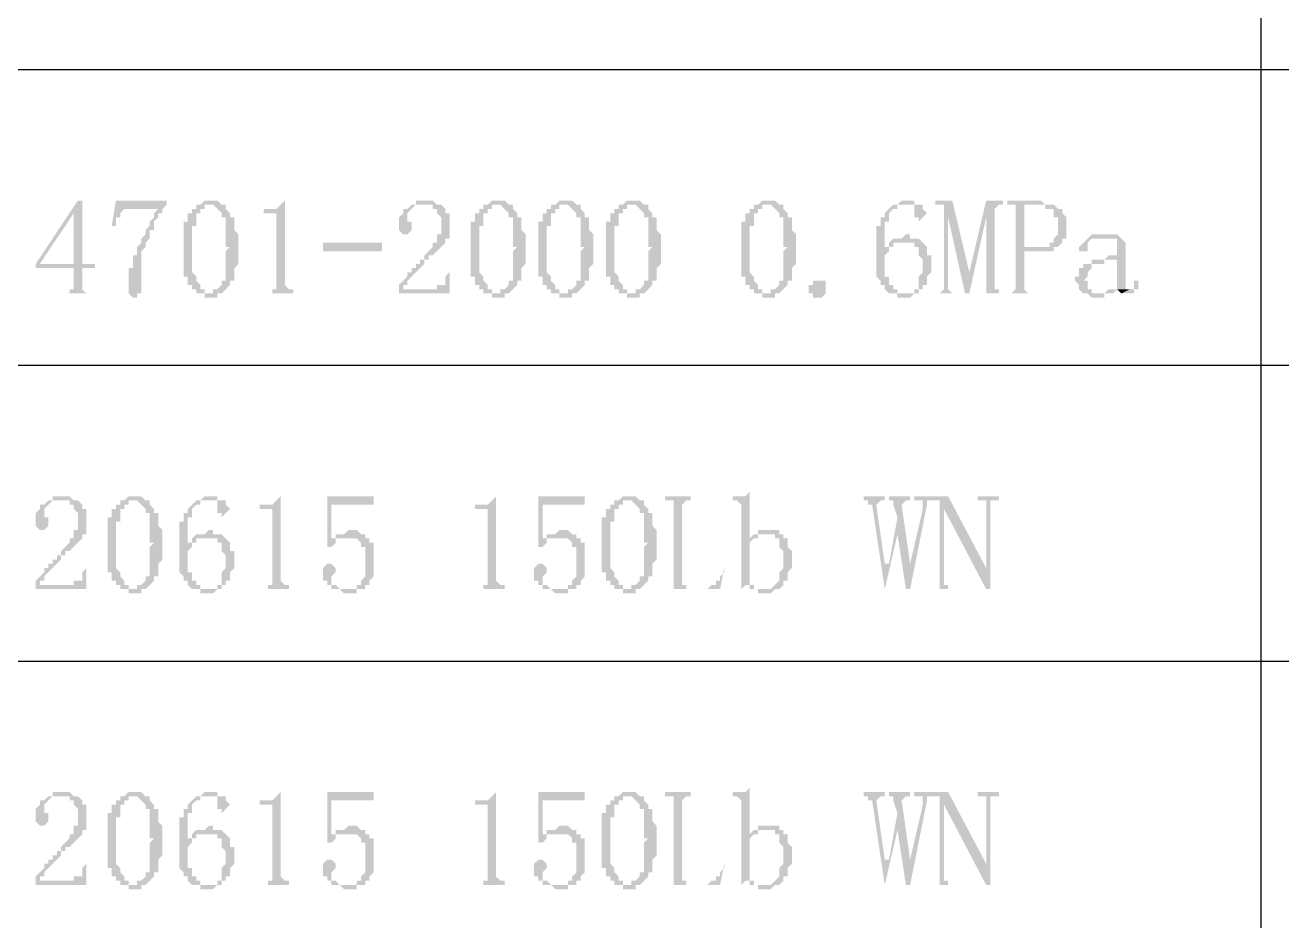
# Model space of a CAD drawing. Extents: x 51 to 246, y 3 to 417.
# Drawn here: x 196.49 to 209.08, y 289.03 to 298.01 of the extents above; entities that cross this region are included whole.
import ezdxf

# ---------------------------------------------------------------- set-up
doc = ezdxf.new("R2010")
doc.units = 0
doc.header["$MEASUREMENT"] = 0
doc.layers.add('_____1', color=160, linetype='Continuous')

msp = doc.modelspace()

# ---------------------------------------------------------------- hatches: boundary and pattern name
at = {"layer": '_____1'}
for points in [[(197.062, 296.248), (197.019, 296.248), (196.596, 295.613), (196.596, 295.571), (196.977, 295.571), (196.977, 295.359), (196.935, 295.359), (196.935, 295.317), (196.808, 295.317), (197.189, 295.317), (197.104, 295.317), (197.062, 295.359), (197.062, 295.571), (197.189, 295.571), (197.189, 295.613), (196.638, 295.613), (196.977, 296.121)], [(197.062, 296.248), (196.977, 296.121), (196.977, 295.613), (196.638, 295.613), (197.062, 295.613)], [(197.908, 296.248), (197.4, 296.248), (197.358, 295.994), (197.4, 295.994), (197.4, 296.079), (197.443, 296.079), (197.443, 296.121), (197.485, 296.164), (197.866, 296.164), (197.908, 296.206)], [(198.332, 296.248), (198.289, 296.248), (198.247, 296.206), (198.205, 296.206), (198.374, 296.206), (198.459, 296.121), (198.459, 296.079), (198.501, 296.079), (198.501, 295.783), (198.543, 295.783), (198.501, 295.74), (198.501, 295.444), (198.459, 295.444), (198.459, 295.402), (198.416, 295.359), (198.374, 295.359), (198.374, 295.317), (198.332, 295.317), (198.459, 295.317), (198.501, 295.359), (198.543, 295.402), (198.543, 295.444), (198.586, 295.444), (198.586, 295.571), (198.628, 295.613), (198.628, 295.91), (198.586, 295.952), (198.586, 296.079), (198.543, 296.079), (198.543, 296.121), (198.501, 296.164), (198.501, 296.206), (198.459, 296.206), (198.416, 296.248), (198.374, 296.248)], [(199.094, 296.248), (199.009, 296.164), (198.882, 296.164), (198.882, 296.121), (199.009, 296.121), (199.009, 295.359), (198.967, 295.359), (198.967, 295.317), (198.882, 295.317), (199.263, 295.317), (199.178, 295.317), (199.178, 295.359), (199.136, 295.359), (199.094, 295.402)], [(200.491, 296.248), (200.406, 296.248), (200.406, 296.206), (200.364, 296.206), (200.575, 296.206), (200.575, 296.164), (200.618, 296.164), (200.618, 296.121), (200.66, 296.079), (200.66, 295.91), (200.618, 295.91), (200.618, 295.825), (200.575, 295.825), (200.575, 295.783), (200.491, 295.698), (200.491, 295.656), (200.448, 295.656), (200.448, 295.613), (200.406, 295.613), (200.406, 295.571), (200.364, 295.571), (200.364, 295.529), (200.321, 295.529), (200.321, 295.486), (200.279, 295.444), (200.237, 295.402), (200.237, 295.359), (200.279, 295.359), (200.279, 295.402), (200.321, 295.402), (200.321, 295.444), (200.364, 295.486), (200.491, 295.613), (200.491, 295.656), (200.533, 295.656), (200.533, 295.698), (200.575, 295.698), (200.618, 295.74), (200.66, 295.783), (200.702, 295.825), (200.702, 295.867), (200.745, 295.867), (200.745, 296.121), (200.702, 296.121), (200.702, 296.164), (200.66, 296.206), (200.618, 296.206), (200.575, 296.248), (200.533, 296.248)], [(201.21, 296.248), (201.168, 296.248), (201.126, 296.206), (201.083, 296.206), (201.253, 296.206), (201.337, 296.121), (201.337, 296.079), (201.38, 296.079), (201.38, 295.783), (201.422, 295.783), (201.38, 295.74), (201.38, 295.444), (201.337, 295.444), (201.337, 295.402), (201.295, 295.359), (201.253, 295.359), (201.253, 295.317), (201.21, 295.317), (201.337, 295.317), (201.422, 295.402), (201.422, 295.444), (201.464, 295.444), (201.464, 295.571), (201.507, 295.613), (201.507, 295.91), (201.464, 295.952), (201.464, 296.079), (201.422, 296.079), (201.422, 296.121), (201.38, 296.164), (201.38, 296.206), (201.337, 296.206), (201.295, 296.248), (201.253, 296.248)], [(201.888, 296.248), (201.845, 296.248), (201.803, 296.206), (201.761, 296.206), (201.93, 296.206), (202.015, 296.121), (202.015, 296.079), (202.057, 296.079), (202.057, 295.783), (202.099, 295.783), (202.057, 295.74), (202.057, 295.444), (202.015, 295.444), (202.015, 295.402), (201.972, 295.359), (201.93, 295.359), (201.93, 295.317), (201.888, 295.317), (202.015, 295.317), (202.057, 295.359), (202.099, 295.402), (202.099, 295.444), (202.142, 295.444), (202.142, 295.571), (202.184, 295.613), (202.184, 295.91), (202.142, 295.952), (202.142, 296.079), (202.099, 296.079), (202.099, 296.121), (202.057, 296.164), (202.057, 296.206), (202.015, 296.206), (201.972, 296.248), (201.93, 296.248)], [(202.565, 296.248), (202.523, 296.248), (202.48, 296.206), (202.438, 296.206), (202.607, 296.206), (202.692, 296.121), (202.692, 296.079), (202.734, 296.079), (202.734, 295.783), (202.777, 295.783), (202.734, 295.74), (202.734, 295.444), (202.692, 295.444), (202.692, 295.402), (202.65, 295.359), (202.607, 295.359), (202.607, 295.317), (202.565, 295.317), (202.692, 295.317), (202.734, 295.359), (202.777, 295.402), (202.777, 295.444), (202.819, 295.444), (202.819, 295.571), (202.861, 295.613), (202.861, 295.91), (202.819, 295.952), (202.819, 296.079), (202.777, 296.079), (202.777, 296.121), (202.734, 296.164), (202.734, 296.206), (202.692, 296.206), (202.65, 296.248), (202.607, 296.248)], [(203.92, 296.248), (203.877, 296.248), (203.835, 296.206), (203.793, 296.206), (203.962, 296.206), (204.047, 296.121), (204.047, 296.079), (204.089, 296.079), (204.089, 295.783), (204.131, 295.783), (204.089, 295.74), (204.089, 295.444), (204.047, 295.444), (204.047, 295.402), (204.004, 295.359), (203.962, 295.359), (203.962, 295.317), (203.92, 295.317), (204.047, 295.317), (204.131, 295.402), (204.131, 295.444), (204.174, 295.444), (204.174, 295.571), (204.216, 295.613), (204.216, 295.91), (204.174, 295.952), (204.174, 296.079), (204.131, 296.079), (204.131, 296.121), (204.089, 296.164), (204.089, 296.206), (204.047, 296.206), (204.004, 296.248), (203.962, 296.248)], [(205.782, 296.248), (205.613, 296.248), (205.613, 296.206), (205.698, 296.206), (205.698, 296.164), (205.74, 296.079), (205.909, 295.317), (205.952, 295.529)], [(206.29, 296.248), (206.121, 296.248), (205.952, 295.529), (205.909, 295.317), (205.952, 295.317), (206.121, 296.079), (206.248, 296.206), (206.29, 296.206)], [(197.866, 296.164), (197.824, 296.164), (197.781, 296.121), (197.781, 296.079), (197.739, 296.037), (197.739, 295.994), (197.697, 295.952), (197.697, 295.91), (197.654, 295.867), (197.654, 295.825), (197.612, 295.783), (197.612, 295.698), (197.57, 295.698), (197.57, 295.571), (197.527, 295.571), (197.527, 295.317), (197.57, 295.275), (197.612, 295.275), (197.612, 295.317), (197.654, 295.317), (197.654, 295.74), (197.697, 295.783), (197.697, 295.825), (197.739, 295.867), (197.739, 295.952), (197.781, 295.952), (197.781, 296.037), (197.824, 296.079), (197.824, 296.121), (197.866, 296.121)], [(198.205, 296.206), (198.205, 296.164), (198.162, 296.164), (198.162, 296.121), (198.12, 296.121), (198.12, 296.037), (198.078, 296.037), (198.078, 295.486), (198.12, 295.486), (198.12, 295.402), (198.162, 295.402), (198.162, 295.359), (198.205, 295.359), (198.205, 295.317), (198.289, 295.317), (198.289, 295.275), (198.416, 295.275), (198.416, 295.317), (198.459, 295.317), (198.289, 295.317), (198.289, 295.359), (198.247, 295.359), (198.247, 295.402), (198.205, 295.444), (198.205, 295.486), (198.162, 295.529), (198.162, 295.994), (198.205, 295.994), (198.205, 296.121), (198.247, 296.121), (198.247, 296.164), (198.289, 296.164), (198.289, 296.206), (198.332, 296.206)], [(200.364, 296.206), (200.321, 296.164), (200.279, 296.164), (200.279, 296.121), (200.237, 296.079), (200.237, 295.952), (200.279, 295.91), (200.321, 295.91), (200.364, 295.952), (200.364, 296.037), (200.321, 296.037), (200.321, 296.121), (200.406, 296.206), (200.491, 296.206)], [(201.083, 296.206), (201.083, 296.164), (201.041, 296.164), (201.041, 296.121), (200.999, 296.121), (200.999, 296.037), (200.956, 296.037), (200.956, 295.486), (200.999, 295.486), (200.999, 295.402), (201.041, 295.402), (201.041, 295.359), (201.083, 295.359), (201.083, 295.317), (201.168, 295.317), (201.168, 295.275), (201.295, 295.275), (201.295, 295.317), (201.337, 295.317), (201.168, 295.317), (201.168, 295.359), (201.126, 295.359), (201.126, 295.402), (201.083, 295.444), (201.083, 295.486), (201.041, 295.529), (201.041, 295.994), (201.083, 295.994), (201.083, 296.121), (201.126, 296.121), (201.126, 296.164), (201.168, 296.164), (201.168, 296.206), (201.21, 296.206)], [(201.761, 296.206), (201.761, 296.164), (201.718, 296.164), (201.718, 296.121), (201.676, 296.121), (201.676, 296.037), (201.634, 296.037), (201.634, 295.486), (201.676, 295.486), (201.676, 295.402), (201.718, 295.402), (201.718, 295.359), (201.761, 295.359), (201.761, 295.317), (201.845, 295.317), (201.845, 295.275), (201.972, 295.275), (201.972, 295.317), (202.015, 295.317), (201.845, 295.317), (201.845, 295.359), (201.803, 295.359), (201.803, 295.402), (201.761, 295.444), (201.761, 295.486), (201.718, 295.529), (201.718, 295.994), (201.761, 295.994), (201.761, 296.121), (201.803, 296.121), (201.803, 296.164), (201.845, 296.164), (201.845, 296.206), (201.888, 296.206)], [(202.438, 296.206), (202.438, 296.164), (202.396, 296.164), (202.396, 296.121), (202.353, 296.121), (202.353, 296.037), (202.311, 296.037), (202.311, 295.486), (202.353, 295.486), (202.353, 295.402), (202.396, 295.402), (202.396, 295.359), (202.438, 295.359), (202.438, 295.317), (202.523, 295.317), (202.523, 295.275), (202.65, 295.275), (202.65, 295.317), (202.692, 295.317), (202.523, 295.317), (202.523, 295.359), (202.48, 295.359), (202.48, 295.402), (202.438, 295.444), (202.438, 295.486), (202.396, 295.529), (202.396, 295.994), (202.438, 295.994), (202.438, 296.121), (202.48, 296.121), (202.48, 296.164), (202.523, 296.164), (202.523, 296.206), (202.565, 296.206)], [(203.793, 296.206), (203.793, 296.164), (203.75, 296.164), (203.75, 296.121), (203.708, 296.121), (203.708, 296.037), (203.666, 296.037), (203.666, 295.486), (203.708, 295.486), (203.708, 295.402), (203.75, 295.402), (203.75, 295.359), (203.793, 295.359), (203.793, 295.317), (203.877, 295.317), (203.877, 295.275), (204.004, 295.275), (204.004, 295.317), (204.047, 295.317), (203.877, 295.317), (203.877, 295.359), (203.835, 295.359), (203.835, 295.402), (203.793, 295.444), (203.793, 295.486), (203.75, 295.529), (203.75, 295.994), (203.793, 295.994), (203.793, 296.121), (203.835, 296.121), (203.835, 296.164), (203.877, 296.164), (203.877, 296.206), (203.92, 296.206)], [(205.444, 296.206), (205.317, 296.206), (205.401, 296.206), (205.401, 296.079), (205.444, 296.079), (205.444, 296.037), (205.528, 296.121), (205.486, 296.164), (205.486, 296.206)], [(205.698, 296.164), (205.698, 295.359), (205.655, 295.317), (205.613, 295.317), (205.782, 295.317), (205.74, 295.359), (205.74, 296.079)], [(206.206, 296.164), (206.121, 296.079), (206.121, 295.317), (206.079, 295.317), (206.29, 295.317), (206.248, 295.317), (206.248, 295.359), (206.206, 295.359)], [(206.375, 296.206), (206.417, 296.206), (206.417, 295.359), (206.375, 295.317), (206.333, 295.317), (206.587, 295.317), (206.544, 295.317), (206.502, 295.359), (206.502, 295.74), (206.798, 295.74), (206.502, 295.783), (206.502, 296.206), (206.629, 296.206)], [(205.317, 295.91), (205.274, 295.867), (205.19, 295.867), (205.147, 295.825), (205.401, 295.825), (205.401, 295.783), (205.444, 295.783), (205.444, 295.698), (205.486, 295.656), (205.486, 295.529), (205.444, 295.486), (205.444, 295.359), (205.401, 295.359), (205.401, 295.317), (205.147, 295.317), (205.232, 295.317), (205.232, 295.275), (205.359, 295.275), (205.401, 295.317), (205.444, 295.317), (205.444, 295.359), (205.486, 295.359), (205.486, 295.402), (205.528, 295.402), (205.528, 295.486), (205.571, 295.529), (205.571, 295.698), (205.528, 295.698), (205.528, 295.783), (205.486, 295.825), (205.444, 295.867), (205.359, 295.867), (205.359, 295.91)], [(207.137, 295.867), (207.095, 295.825), (207.052, 295.783), (207.052, 295.74), (207.137, 295.74), (207.137, 295.825), (207.179, 295.867), (207.306, 295.867)], [(207.306, 295.91), (207.179, 295.91), (207.137, 295.867), (207.433, 295.867), (207.433, 295.698), (207.349, 295.698), (207.306, 295.656), (207.264, 295.656), (207.433, 295.656), (207.433, 295.359), (207.349, 295.359), (207.306, 295.317), (207.222, 295.317), (207.391, 295.317), (207.433, 295.359), (207.518, 295.359), (207.518, 295.825), (207.476, 295.867), (207.433, 295.91), (207.349, 295.91)], [(205.147, 295.825), (205.147, 295.783), (205.105, 295.783), (205.105, 295.74), (205.147, 295.74), (205.147, 295.783), (205.19, 295.783), (205.19, 295.825), (205.317, 295.825)], [(207.264, 295.656), (207.179, 295.656), (207.179, 295.613), (207.095, 295.613), (207.095, 295.571), (207.052, 295.571), (207.052, 295.486), (207.01, 295.486), (207.01, 295.444), (207.052, 295.402), (207.052, 295.359), (207.095, 295.317), (207.137, 295.317), (207.179, 295.275), (207.306, 295.275), (207.306, 295.317), (207.391, 295.317), (207.179, 295.317), (207.179, 295.359), (207.137, 295.359), (207.137, 295.444), (207.095, 295.444), (207.137, 295.486), (207.137, 295.529), (207.179, 295.571), (207.179, 295.613), (207.306, 295.613), (207.306, 295.656), (207.433, 295.656)], [(200.745, 295.529), (200.702, 295.486), (200.702, 295.402), (200.618, 295.402), (200.618, 295.359), (200.237, 295.359), (200.237, 295.317), (200.745, 295.317)], [(207.645, 295.444), (207.603, 295.444), (207.603, 295.359), (207.56, 295.359), (207.476, 295.317), (207.603, 295.317), (207.603, 295.359), (207.645, 295.359), (207.645, 295.402)], [(203.75, 293.327), (203.708, 293.285), (203.581, 293.285), (203.581, 293.243), (203.623, 293.243), (203.666, 293.2), (203.666, 292.354), (203.708, 292.396), (203.793, 292.396), (203.75, 292.396), (203.75, 292.819)], [(196.85, 293.285), (196.765, 293.285), (196.765, 293.243), (196.723, 293.243), (196.935, 293.243), (196.935, 293.2), (196.977, 293.2), (196.977, 293.158), (197.019, 293.116), (197.019, 292.946), (196.977, 292.946), (196.977, 292.862), (196.935, 292.862), (196.935, 292.819), (196.85, 292.735), (196.85, 292.692), (196.808, 292.692), (196.808, 292.65), (196.765, 292.65), (196.765, 292.608), (196.723, 292.608), (196.723, 292.565), (196.681, 292.565), (196.681, 292.523), (196.596, 292.438), (196.596, 292.396), (196.638, 292.396), (196.638, 292.438), (196.681, 292.438), (196.681, 292.481), (196.808, 292.608), (196.85, 292.65), (196.85, 292.692), (196.892, 292.692), (196.892, 292.735), (196.935, 292.735), (197.062, 292.862), (197.062, 292.904), (197.104, 292.904), (197.104, 293.158), (197.062, 293.158), (197.062, 293.2), (197.019, 293.243), (196.977, 293.243), (196.935, 293.285), (196.892, 293.285)], [(196.723, 293.243), (196.681, 293.2), (196.638, 293.2), (196.638, 293.158), (196.596, 293.116), (196.596, 292.989), (196.638, 292.946), (196.681, 292.946), (196.723, 292.989), (196.723, 293.073), (196.681, 293.073), (196.681, 293.158), (196.765, 293.243), (196.85, 293.243)], [(197.443, 293.243), (197.443, 293.2), (197.4, 293.2), (197.4, 293.158), (197.358, 293.158), (197.358, 293.073), (197.316, 293.073), (197.316, 292.523), (197.358, 292.523), (197.358, 292.438), (197.4, 292.438), (197.4, 292.396), (197.443, 292.396), (197.443, 292.354), (197.527, 292.354), (197.527, 292.311), (197.654, 292.311), (197.654, 292.354), (197.697, 292.354), (197.527, 292.354), (197.527, 292.396), (197.485, 292.396), (197.485, 292.438), (197.443, 292.481), (197.443, 292.523), (197.4, 292.565), (197.4, 293.031), (197.443, 293.031), (197.443, 293.158), (197.485, 293.158), (197.485, 293.2), (197.527, 293.2), (197.527, 293.243), (197.57, 293.243)], [(197.57, 293.285), (197.527, 293.285), (197.485, 293.243), (197.443, 293.243), (197.612, 293.243), (197.697, 293.158), (197.697, 293.116), (197.739, 293.116), (197.739, 292.819), (197.781, 292.819), (197.739, 292.777), (197.739, 292.481), (197.697, 292.481), (197.697, 292.438), (197.654, 292.396), (197.612, 292.396), (197.612, 292.354), (197.57, 292.354), (197.697, 292.354), (197.781, 292.438), (197.781, 292.481), (197.824, 292.481), (197.824, 292.608), (197.866, 292.65), (197.866, 292.946), (197.824, 292.989), (197.824, 293.116), (197.781, 293.116), (197.781, 293.158), (197.739, 293.2), (197.739, 293.243), (197.697, 293.243), (197.654, 293.285), (197.612, 293.285)], [(198.459, 293.243), (198.332, 293.243), (198.416, 293.243), (198.416, 293.116), (198.459, 293.116), (198.459, 293.073), (198.501, 293.116), (198.543, 293.158), (198.501, 293.2), (198.501, 293.243)], [(199.051, 293.285), (198.967, 293.2), (198.84, 293.2), (198.84, 293.158), (198.967, 293.158), (198.967, 292.396), (198.924, 292.396), (198.924, 292.354), (198.84, 292.354), (199.221, 292.354), (199.136, 292.354), (199.136, 292.396), (199.094, 292.396), (199.051, 292.438)], [(199.983, 293.285), (199.517, 293.285), (199.517, 292.777), (199.559, 292.777), (199.602, 292.819), (199.559, 292.819), (199.559, 293.2), (199.983, 293.2)], [(201.21, 293.285), (201.126, 293.2), (200.999, 293.2), (200.999, 293.158), (201.126, 293.158), (201.126, 292.396), (201.083, 292.396), (201.083, 292.354), (200.999, 292.354), (201.38, 292.354), (201.295, 292.354), (201.295, 292.396), (201.253, 292.396), (201.21, 292.438)], [(202.099, 293.285), (201.634, 293.285), (201.634, 292.777), (201.676, 292.777), (201.718, 292.819), (201.676, 292.819), (201.676, 293.2), (202.099, 293.2)], [(202.396, 293.243), (202.396, 293.2), (202.353, 293.2), (202.353, 293.158), (202.311, 293.158), (202.311, 293.073), (202.269, 293.073), (202.269, 292.523), (202.311, 292.523), (202.311, 292.438), (202.353, 292.438), (202.353, 292.396), (202.396, 292.396), (202.396, 292.354), (202.48, 292.354), (202.48, 292.311), (202.607, 292.311), (202.607, 292.354), (202.65, 292.354), (202.48, 292.354), (202.48, 292.396), (202.438, 292.396), (202.438, 292.438), (202.396, 292.481), (202.396, 292.523), (202.353, 292.565), (202.353, 293.031), (202.396, 293.031), (202.396, 293.158), (202.438, 293.158), (202.438, 293.2), (202.48, 293.2), (202.48, 293.243), (202.523, 293.243)], [(202.523, 293.285), (202.48, 293.285), (202.438, 293.243), (202.396, 293.243), (202.565, 293.243), (202.65, 293.158), (202.65, 293.116), (202.692, 293.116), (202.692, 292.819), (202.734, 292.819), (202.692, 292.777), (202.692, 292.481), (202.65, 292.481), (202.65, 292.438), (202.607, 292.396), (202.565, 292.396), (202.565, 292.354), (202.523, 292.354), (202.65, 292.354), (202.734, 292.438), (202.734, 292.481), (202.777, 292.481), (202.777, 292.608), (202.819, 292.65), (202.819, 292.946), (202.777, 292.989), (202.777, 293.116), (202.734, 293.116), (202.734, 293.158), (202.692, 293.2), (202.692, 293.243), (202.65, 293.243), (202.607, 293.285), (202.565, 293.285)], [(203.158, 293.285), (202.904, 293.285), (202.904, 293.243), (202.988, 293.243), (202.988, 292.354), (202.946, 292.354), (203.115, 292.354), (203.115, 292.396), (203.073, 292.396), (203.073, 293.2), (203.115, 293.243), (203.158, 293.243)], [(205.105, 293.285), (204.893, 293.285), (204.893, 293.243), (204.936, 293.243), (204.936, 293.2), (204.978, 293.2), (205.105, 292.354), (205.105, 292.608), (205.02, 293.2), (205.063, 293.243), (205.105, 293.243)], [(205.359, 293.285), (205.147, 293.285), (205.147, 293.243), (205.19, 293.243), (205.19, 293.2), (205.232, 293.073), (205.232, 292.904), (205.317, 292.354), (205.359, 292.608), (205.274, 293.2), (205.317, 293.243), (205.359, 293.243)], [(205.571, 293.285), (205.401, 293.285), (205.401, 293.243), (205.486, 293.243), (205.486, 293.158), (205.359, 292.608), (205.317, 292.354), (205.359, 292.354), (205.528, 293.2), (205.528, 293.243), (205.571, 293.243)], [(205.74, 293.285), (205.571, 293.285), (205.571, 293.243), (205.655, 293.243), (205.655, 293.2), (205.698, 293.158), (206.121, 292.354), (206.121, 292.565)], [(205.655, 293.2), (205.655, 292.354), (205.571, 292.354), (205.782, 292.354), (205.74, 292.354), (205.74, 292.396), (205.698, 292.396), (205.698, 293.158)], [(206.248, 293.285), (206.036, 293.285), (206.036, 293.243), (206.121, 293.243), (206.121, 292.354), (206.163, 292.354), (206.163, 293.243), (206.248, 293.243)], [(205.232, 293.073), (205.147, 292.608), (205.105, 292.608), (205.105, 292.354), (205.232, 292.904)], [(198.332, 292.946), (198.289, 292.904), (198.205, 292.904), (198.162, 292.862), (198.416, 292.862), (198.416, 292.819), (198.459, 292.819), (198.459, 292.735), (198.501, 292.692), (198.501, 292.565), (198.459, 292.523), (198.459, 292.396), (198.416, 292.396), (198.416, 292.354), (198.162, 292.354), (198.247, 292.354), (198.247, 292.311), (198.374, 292.311), (198.416, 292.354), (198.459, 292.354), (198.459, 292.396), (198.501, 292.396), (198.501, 292.438), (198.543, 292.438), (198.543, 292.523), (198.586, 292.565), (198.586, 292.735), (198.543, 292.735), (198.543, 292.819), (198.501, 292.862), (198.459, 292.904), (198.374, 292.904), (198.374, 292.946)], [(199.771, 292.946), (199.729, 292.946), (199.686, 292.904), (199.602, 292.904), (199.729, 292.862), (199.813, 292.862), (199.856, 292.819), (199.856, 292.777), (199.898, 292.777), (199.898, 292.481), (199.856, 292.438), (199.856, 292.396), (199.813, 292.396), (199.813, 292.354), (199.602, 292.354), (199.644, 292.354), (199.686, 292.311), (199.813, 292.311), (199.813, 292.354), (199.898, 292.354), (199.898, 292.396), (199.94, 292.396), (199.94, 292.438), (199.983, 292.481), (199.983, 292.819), (199.94, 292.819), (199.94, 292.862), (199.898, 292.862), (199.898, 292.904), (199.856, 292.904), (199.813, 292.946)], [(201.888, 292.946), (201.845, 292.946), (201.803, 292.904), (201.718, 292.904), (201.845, 292.862), (201.93, 292.862), (201.972, 292.819), (201.972, 292.777), (202.015, 292.777), (202.015, 292.481), (201.972, 292.438), (201.972, 292.396), (201.93, 292.396), (201.93, 292.354), (201.718, 292.354), (201.761, 292.354), (201.803, 292.311), (201.93, 292.311), (201.93, 292.354), (202.015, 292.354), (202.015, 292.396), (202.057, 292.396), (202.057, 292.438), (202.099, 292.481), (202.099, 292.819), (202.057, 292.819), (202.057, 292.862), (202.015, 292.862), (202.015, 292.904), (201.972, 292.904), (201.93, 292.946)], [(203.92, 292.946), (203.835, 292.946), (203.835, 292.904), (204.004, 292.904), (204.004, 292.862), (204.047, 292.862), (204.047, 292.777), (204.089, 292.735), (204.089, 292.565), (204.047, 292.523), (204.047, 292.438), (203.962, 292.354), (203.793, 292.354), (203.835, 292.354), (203.835, 292.311), (203.962, 292.311), (204.004, 292.354), (204.047, 292.354), (204.089, 292.396), (204.089, 292.438), (204.131, 292.438), (204.131, 292.523), (204.174, 292.565), (204.174, 292.735), (204.131, 292.777), (204.131, 292.862), (204.089, 292.862), (204.089, 292.904), (204.047, 292.904), (204.047, 292.946), (203.962, 292.946)], [(198.162, 292.862), (198.162, 292.819), (198.12, 292.819), (198.12, 292.777), (198.162, 292.777), (198.162, 292.819), (198.205, 292.819), (198.205, 292.862), (198.332, 292.862)], [(199.602, 292.904), (199.602, 292.862), (199.559, 292.862), (199.559, 292.819), (199.602, 292.819), (199.602, 292.862), (199.729, 292.862)], [(201.718, 292.904), (201.718, 292.862), (201.676, 292.862), (201.676, 292.819), (201.718, 292.819), (201.718, 292.862), (201.845, 292.862)], [(203.835, 292.904), (203.793, 292.904), (203.75, 292.862), (203.75, 292.819), (203.793, 292.862), (203.835, 292.862), (203.835, 292.904), (203.92, 292.904)], [(197.104, 292.565), (197.062, 292.523), (197.062, 292.438), (196.977, 292.438), (196.977, 292.396), (196.596, 292.396), (196.596, 292.354), (197.104, 292.354)], [(199.517, 292.608), (199.475, 292.565), (199.475, 292.438), (199.517, 292.438), (199.517, 292.396), (199.559, 292.396), (199.559, 292.354), (199.729, 292.354), (199.644, 292.354), (199.602, 292.396), (199.559, 292.396), (199.559, 292.481), (199.602, 292.523), (199.602, 292.565), (199.559, 292.608)], [(201.634, 292.608), (201.591, 292.565), (201.591, 292.438), (201.634, 292.438), (201.634, 292.396), (201.676, 292.396), (201.676, 292.354), (201.845, 292.354), (201.761, 292.354), (201.718, 292.396), (201.676, 292.396), (201.676, 292.481), (201.718, 292.523), (201.718, 292.565), (201.676, 292.608)], [(196.85, 290.322), (196.765, 290.322), (196.765, 290.279), (196.723, 290.279), (196.935, 290.279), (196.935, 290.237), (196.977, 290.237), (196.977, 290.195), (197.019, 290.152), (197.019, 289.983), (196.977, 289.983), (196.977, 289.898), (196.935, 289.898), (196.935, 289.856), (196.85, 289.771), (196.85, 289.729), (196.808, 289.729), (196.808, 289.687), (196.765, 289.687), (196.765, 289.644), (196.723, 289.644), (196.723, 289.602), (196.681, 289.602), (196.681, 289.56), (196.638, 289.517), (196.596, 289.475), (196.596, 289.433), (196.638, 289.433), (196.638, 289.475), (196.681, 289.475), (196.681, 289.517), (196.808, 289.644), (196.85, 289.687), (196.85, 289.729), (196.892, 289.729), (196.892, 289.771), (196.935, 289.771), (197.062, 289.898), (197.062, 289.941), (197.104, 289.941), (197.104, 290.195), (197.062, 290.195), (197.062, 290.237), (197.019, 290.279), (196.977, 290.279), (196.935, 290.322), (196.892, 290.322)], [(197.57, 290.322), (197.527, 290.322), (197.485, 290.279), (197.443, 290.279), (197.612, 290.279), (197.697, 290.195), (197.697, 290.152), (197.739, 290.152), (197.739, 289.856), (197.781, 289.856), (197.739, 289.814), (197.739, 289.517), (197.697, 289.517), (197.697, 289.475), (197.654, 289.433), (197.612, 289.433), (197.612, 289.39), (197.57, 289.39), (197.697, 289.39), (197.781, 289.475), (197.781, 289.517), (197.824, 289.517), (197.824, 289.644), (197.866, 289.687), (197.866, 289.983), (197.824, 290.025), (197.824, 290.152), (197.781, 290.152), (197.781, 290.195), (197.739, 290.237), (197.739, 290.279), (197.697, 290.279), (197.654, 290.322), (197.612, 290.322)], [(199.051, 290.322), (198.967, 290.237), (198.84, 290.237), (198.84, 290.195), (198.967, 290.195), (198.967, 289.433), (198.924, 289.433), (198.924, 289.39), (198.84, 289.39), (199.221, 289.39), (199.136, 289.39), (199.136, 289.433), (199.094, 289.433), (199.051, 289.475)], [(199.983, 290.322), (199.517, 290.322), (199.517, 289.814), (199.559, 289.814), (199.602, 289.856), (199.559, 289.856), (199.559, 290.237), (199.983, 290.237)], [(201.21, 290.322), (201.126, 290.237), (200.999, 290.237), (200.999, 290.195), (201.126, 290.195), (201.126, 289.433), (201.083, 289.433), (201.083, 289.39), (200.999, 289.39), (201.38, 289.39), (201.295, 289.39), (201.295, 289.433), (201.253, 289.433), (201.21, 289.475)], [(202.099, 290.322), (201.634, 290.322), (201.634, 289.814), (201.676, 289.814), (201.718, 289.856), (201.676, 289.856), (201.676, 290.237), (202.099, 290.237)], [(202.523, 290.322), (202.48, 290.322), (202.438, 290.279), (202.396, 290.279), (202.565, 290.279), (202.65, 290.195), (202.65, 290.152), (202.692, 290.152), (202.692, 289.856), (202.734, 289.856), (202.692, 289.814), (202.692, 289.517), (202.65, 289.517), (202.65, 289.475), (202.607, 289.433), (202.565, 289.433), (202.565, 289.39), (202.523, 289.39), (202.65, 289.39), (202.734, 289.475), (202.734, 289.517), (202.777, 289.517), (202.777, 289.644), (202.819, 289.687), (202.819, 289.983), (202.777, 290.025), (202.777, 290.152), (202.734, 290.152), (202.734, 290.195), (202.692, 290.237), (202.692, 290.279), (202.65, 290.279), (202.607, 290.322), (202.565, 290.322)], [(203.158, 290.322), (202.904, 290.322), (202.904, 290.279), (202.988, 290.279), (202.988, 289.39), (202.946, 289.39), (203.115, 289.39), (203.115, 289.433), (203.073, 289.433), (203.073, 290.237), (203.115, 290.279), (203.158, 290.279)], [(203.75, 290.364), (203.708, 290.322), (203.581, 290.322), (203.581, 290.279), (203.623, 290.279), (203.666, 290.237), (203.666, 289.39), (203.708, 289.433), (203.793, 289.433), (203.75, 289.433), (203.75, 289.856)], [(205.105, 290.322), (204.893, 290.322), (204.893, 290.279), (204.936, 290.279), (204.936, 290.237), (204.978, 290.237), (205.105, 289.39), (205.105, 289.644), (205.02, 290.237), (205.063, 290.279), (205.105, 290.279)], [(205.359, 290.322), (205.147, 290.322), (205.147, 290.279), (205.19, 290.279), (205.19, 290.237), (205.232, 290.11), (205.232, 289.941), (205.317, 289.39), (205.359, 289.644), (205.274, 290.237), (205.317, 290.279), (205.359, 290.279)], [(205.571, 290.322), (205.401, 290.322), (205.401, 290.279), (205.486, 290.279), (205.486, 290.195), (205.359, 289.644), (205.317, 289.39), (205.359, 289.39), (205.528, 290.237), (205.528, 290.279), (205.571, 290.279)], [(205.74, 290.322), (205.571, 290.322), (205.571, 290.279), (205.655, 290.279), (205.655, 290.237), (205.698, 290.195), (206.121, 289.39), (206.121, 289.602)], [(206.248, 290.322), (206.036, 290.322), (206.036, 290.279), (206.121, 290.279), (206.121, 289.39), (206.163, 289.39), (206.163, 290.279), (206.248, 290.279)], [(196.723, 290.279), (196.681, 290.237), (196.638, 290.237), (196.638, 290.195), (196.596, 290.152), (196.596, 290.025), (196.638, 289.983), (196.681, 289.983), (196.723, 290.025), (196.723, 290.11), (196.681, 290.11), (196.681, 290.195), (196.765, 290.279), (196.85, 290.279)], [(197.443, 290.279), (197.443, 290.237), (197.4, 290.237), (197.4, 290.195), (197.358, 290.195), (197.358, 290.11), (197.316, 290.11), (197.316, 289.56), (197.358, 289.56), (197.358, 289.475), (197.4, 289.475), (197.4, 289.433), (197.443, 289.433), (197.443, 289.39), (197.527, 289.39), (197.527, 289.348), (197.654, 289.348), (197.654, 289.39), (197.697, 289.39), (197.527, 289.39), (197.527, 289.433), (197.485, 289.433), (197.485, 289.475), (197.443, 289.517), (197.443, 289.56), (197.4, 289.602), (197.4, 290.068), (197.443, 290.068), (197.443, 290.195), (197.485, 290.195), (197.485, 290.237), (197.527, 290.237), (197.527, 290.279), (197.57, 290.279)], [(198.459, 290.279), (198.332, 290.279), (198.416, 290.279), (198.416, 290.152), (198.459, 290.152), (198.459, 290.11), (198.543, 290.195), (198.501, 290.237), (198.501, 290.279)], [(202.396, 290.279), (202.396, 290.237), (202.353, 290.237), (202.353, 290.195), (202.311, 290.195), (202.311, 290.11), (202.269, 290.11), (202.269, 289.56), (202.311, 289.56), (202.311, 289.475), (202.353, 289.475), (202.353, 289.433), (202.396, 289.433), (202.396, 289.39), (202.48, 289.39), (202.48, 289.348), (202.607, 289.348), (202.607, 289.39), (202.65, 289.39), (202.48, 289.39), (202.48, 289.433), (202.438, 289.433), (202.438, 289.475), (202.396, 289.517), (202.396, 289.56), (202.353, 289.602), (202.353, 290.068), (202.396, 290.068), (202.396, 290.195), (202.438, 290.195), (202.438, 290.237), (202.48, 290.237), (202.48, 290.279), (202.523, 290.279)], [(205.655, 290.237), (205.655, 289.39), (205.571, 289.39), (205.782, 289.39), (205.74, 289.39), (205.74, 289.433), (205.698, 289.433), (205.698, 290.195)], [(205.232, 290.11), (205.147, 289.644), (205.105, 289.644), (205.105, 289.39), (205.232, 289.941)], [(198.332, 289.983), (198.289, 289.941), (198.205, 289.941), (198.162, 289.898), (198.416, 289.898), (198.416, 289.856), (198.459, 289.856), (198.459, 289.771), (198.501, 289.729), (198.501, 289.602), (198.459, 289.56), (198.459, 289.433), (198.416, 289.433), (198.416, 289.39), (198.162, 289.39), (198.247, 289.39), (198.247, 289.348), (198.374, 289.348), (198.416, 289.39), (198.459, 289.39), (198.459, 289.433), (198.501, 289.433), (198.501, 289.475), (198.543, 289.475), (198.543, 289.56), (198.586, 289.602), (198.586, 289.771), (198.543, 289.771), (198.543, 289.856), (198.501, 289.898), (198.459, 289.941), (198.374, 289.941), (198.374, 289.983)], [(199.602, 289.941), (199.602, 289.898), (199.559, 289.898), (199.559, 289.856), (199.602, 289.856), (199.602, 289.898), (199.729, 289.898)], [(199.771, 289.983), (199.729, 289.983), (199.686, 289.941), (199.602, 289.941), (199.729, 289.898), (199.813, 289.898), (199.856, 289.856), (199.856, 289.814), (199.898, 289.814), (199.898, 289.517), (199.856, 289.475), (199.856, 289.433), (199.813, 289.433), (199.813, 289.39), (199.602, 289.39), (199.644, 289.39), (199.686, 289.348), (199.813, 289.348), (199.813, 289.39), (199.898, 289.39), (199.898, 289.433), (199.94, 289.433), (199.94, 289.475), (199.983, 289.517), (199.983, 289.856), (199.94, 289.856), (199.94, 289.898), (199.898, 289.898), (199.898, 289.941), (199.856, 289.941), (199.813, 289.983)], [(201.718, 289.941), (201.718, 289.898), (201.676, 289.898), (201.676, 289.856), (201.718, 289.856), (201.718, 289.898), (201.845, 289.898)], [(201.888, 289.983), (201.845, 289.983), (201.803, 289.941), (201.718, 289.941), (201.845, 289.898), (201.93, 289.898), (201.972, 289.856), (201.972, 289.814), (202.015, 289.814), (202.015, 289.517), (201.972, 289.475), (201.972, 289.433), (201.93, 289.433), (201.93, 289.39), (201.718, 289.39), (201.761, 289.39), (201.803, 289.348), (201.93, 289.348), (201.93, 289.39), (202.015, 289.39), (202.015, 289.433), (202.057, 289.433), (202.057, 289.475), (202.099, 289.517), (202.099, 289.856), (202.057, 289.856), (202.057, 289.898), (202.015, 289.898), (202.015, 289.941), (201.972, 289.941), (201.93, 289.983)], [(203.835, 289.941), (203.793, 289.941), (203.75, 289.898), (203.75, 289.856), (203.793, 289.898), (203.835, 289.898), (203.835, 289.941), (203.92, 289.941)], [(203.92, 289.983), (203.835, 289.983), (203.835, 289.941), (204.004, 289.941), (204.004, 289.898), (204.047, 289.898), (204.047, 289.814), (204.089, 289.771), (204.089, 289.602), (204.047, 289.56), (204.047, 289.475), (203.962, 289.39), (203.793, 289.39), (203.835, 289.39), (203.835, 289.348), (203.962, 289.348), (204.004, 289.39), (204.047, 289.39), (204.089, 289.433), (204.089, 289.475), (204.131, 289.475), (204.131, 289.56), (204.174, 289.602), (204.174, 289.771), (204.131, 289.814), (204.131, 289.898), (204.089, 289.898), (204.089, 289.941), (204.047, 289.941), (204.047, 289.983), (203.962, 289.983)], [(198.162, 289.898), (198.162, 289.856), (198.12, 289.856), (198.12, 289.814), (198.162, 289.814), (198.162, 289.856), (198.205, 289.856), (198.205, 289.898), (198.332, 289.898)], [(197.104, 289.602), (197.062, 289.56), (197.062, 289.475), (196.977, 289.475), (196.977, 289.433), (196.596, 289.433), (196.596, 289.39), (197.104, 289.39)], [(199.517, 289.644), (199.475, 289.602), (199.475, 289.475), (199.517, 289.475), (199.517, 289.433), (199.559, 289.433), (199.559, 289.39), (199.729, 289.39), (199.644, 289.39), (199.602, 289.433), (199.559, 289.433), (199.559, 289.517), (199.602, 289.56), (199.602, 289.602), (199.559, 289.644)], [(201.634, 289.644), (201.591, 289.602), (201.591, 289.475), (201.634, 289.475), (201.634, 289.433), (201.676, 289.433), (201.676, 289.39), (201.845, 289.39), (201.761, 289.39), (201.718, 289.433), (201.676, 289.433), (201.676, 289.517), (201.718, 289.56), (201.718, 289.602), (201.676, 289.644)]]:
    msp.add_hatch(color=7, dxfattribs=at).paths.add_polyline_path(points, is_closed=False)
for points in [[(205.359, 296.248), (205.274, 296.248), (205.232, 296.206), (205.19, 296.206), (205.105, 296.121), (205.105, 296.079), (205.063, 296.079), (205.063, 295.994), (205.02, 295.994), (205.02, 295.486), (205.063, 295.444), (205.063, 295.402), (205.105, 295.402), (205.105, 295.359), (205.147, 295.317), (205.317, 295.317), (205.232, 295.317), (205.232, 295.359), (205.19, 295.359), (205.19, 295.402), (205.147, 295.402), (205.147, 295.486), (205.105, 295.486), (205.105, 295.698), (205.147, 295.74), (205.105, 295.74), (205.105, 296.037), (205.147, 296.037), (205.147, 296.121), (205.19, 296.164), (205.232, 296.164), (205.232, 296.206), (205.444, 296.206), (205.401, 296.206), (205.401, 296.248)], [(206.671, 296.248), (206.333, 296.248), (206.333, 296.206), (206.714, 296.206), (206.714, 296.164), (206.798, 296.164), (206.798, 296.079), (206.841, 296.079), (206.841, 295.91), (206.798, 295.867), (206.798, 295.825), (206.756, 295.825), (206.756, 295.783), (206.502, 295.783), (206.798, 295.74), (206.798, 295.783), (206.841, 295.783), (206.883, 295.825), (206.883, 295.867), (206.925, 295.867), (206.925, 296.079), (206.883, 296.121), (206.883, 296.164), (206.841, 296.164), (206.798, 296.206), (206.714, 296.206)], [(199.475, 295.825), (200.067, 295.825), (200.067, 295.74), (199.475, 295.74)], [(204.428, 295.275), (204.385, 295.275), (204.385, 295.317), (204.343, 295.317), (204.343, 295.402), (204.385, 295.402), (204.385, 295.444), (204.512, 295.444), (204.512, 295.317), (204.47, 295.275)], [(207.518, 295.359), (207.433, 295.359), (207.476, 295.317), (207.56, 295.359)], [(198.374, 293.285), (198.289, 293.285), (198.247, 293.243), (198.205, 293.243), (198.12, 293.158), (198.12, 293.116), (198.078, 293.116), (198.078, 293.031), (198.035, 293.031), (198.035, 292.523), (198.078, 292.481), (198.078, 292.438), (198.12, 292.438), (198.12, 292.396), (198.162, 292.354), (198.332, 292.354), (198.247, 292.354), (198.247, 292.396), (198.205, 292.396), (198.205, 292.438), (198.162, 292.438), (198.162, 292.523), (198.12, 292.523), (198.12, 292.735), (198.162, 292.777), (198.12, 292.777), (198.12, 293.073), (198.162, 293.073), (198.162, 293.158), (198.205, 293.2), (198.247, 293.2), (198.247, 293.243), (198.459, 293.243), (198.416, 293.243), (198.416, 293.285)], [(203.496, 292.565), (203.496, 292.523), (203.454, 292.481), (203.454, 292.438), (203.412, 292.438), (203.412, 292.396), (203.369, 292.396), (203.327, 292.354), (202.904, 292.354), (203.454, 292.354)], [(203.793, 292.396), (203.708, 292.396), (203.75, 292.396), (203.75, 292.354), (203.877, 292.354), (203.793, 292.354)], [(198.374, 290.322), (198.289, 290.322), (198.247, 290.279), (198.205, 290.279), (198.12, 290.195), (198.12, 290.152), (198.078, 290.152), (198.078, 290.068), (198.035, 290.068), (198.035, 289.56), (198.078, 289.517), (198.078, 289.475), (198.12, 289.475), (198.12, 289.433), (198.162, 289.39), (198.332, 289.39), (198.247, 289.39), (198.247, 289.433), (198.205, 289.433), (198.205, 289.475), (198.162, 289.475), (198.162, 289.56), (198.12, 289.56), (198.12, 289.771), (198.162, 289.814), (198.12, 289.814), (198.12, 290.11), (198.162, 290.11), (198.162, 290.195), (198.205, 290.237), (198.247, 290.237), (198.247, 290.279), (198.459, 290.279), (198.416, 290.279), (198.416, 290.322)], [(203.496, 289.602), (203.496, 289.56), (203.454, 289.517), (203.454, 289.475), (203.412, 289.475), (203.412, 289.433), (203.369, 289.433), (203.327, 289.39), (202.904, 289.39), (203.454, 289.39)], [(203.793, 289.433), (203.708, 289.433), (203.75, 289.433), (203.75, 289.39), (203.877, 289.39), (203.793, 289.39)]]:
    msp.add_hatch(color=7, dxfattribs=at).paths.add_polyline_path(points)

# ---------------------------------------------------------------- linework, layer by layer
at = {"layer": '_____1', "color": 7}
for p, q in [((208.873, 308.059), (208.873, 250.317)), ((180.975, 297.561), (233.468, 297.561)), ((180.975, 294.597), (233.468, 294.597)), ((180.975, 291.634), (233.468, 291.634))]:
    msp.add_line(p, q, dxfattribs=at)

doc.saveas('drawing.dxf')
